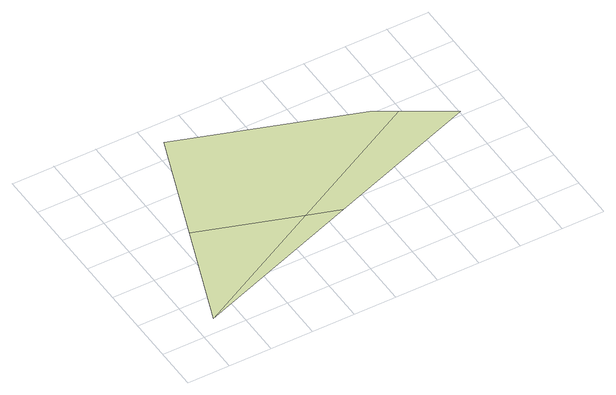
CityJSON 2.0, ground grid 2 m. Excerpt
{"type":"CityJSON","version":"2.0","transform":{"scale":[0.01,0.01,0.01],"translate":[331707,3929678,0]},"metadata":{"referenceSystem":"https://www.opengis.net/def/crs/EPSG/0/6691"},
"CityObjects":{
"landuse1":{"type":"LandUse","attributes":{"class":"203","LandUseDetailAttribute.orgLandUse":"10400","LandUseDetailAttribute.prefecture":"14","LandUseDetailAttribute.city":"14150","LandUseDetailAttribute.note":"都道府県","LandUseDetailAttribute.surveyYear":2015},"geometry":[{"type":"MultiSurface","lod":"1","boundaries":[[[0,1,2]]]}]},
"landuse2":{"type":"LandUse","attributes":{"class":"203","LandUseDetailAttribute.orgLandUse":"10400","LandUseDetailAttribute.prefecture":"14","LandUseDetailAttribute.city":"14150","LandUseDetailAttribute.note":"都道府県","LandUseDetailAttribute.surveyYear":2015},"geometry":[{"type":"MultiSurface","lod":"1","boundaries":[[[2,1,3]]]}]},
"landuse3":{"type":"LandUse","attributes":{"class":"204","LandUseDetailAttribute.orgLandUse":"10500","LandUseDetailAttribute.prefecture":"14","LandUseDetailAttribute.city":"14150","LandUseDetailAttribute.note":"都道府県","LandUseDetailAttribute.surveyYear":2015},"geometry":[{"type":"MultiSurface","lod":"1","boundaries":[[[4,5,0,2,6]]]}]},
"landuse4":{"type":"LandUse","attributes":{"class":"204","LandUseDetailAttribute.orgLandUse":"10500","LandUseDetailAttribute.prefecture":"14","LandUseDetailAttribute.city":"14150","LandUseDetailAttribute.note":"都道府県","LandUseDetailAttribute.surveyYear":2015},"geometry":[{"type":"MultiSurface","lod":"1","boundaries":[[[6,2,3,7]]]}]}
},
"vertices":[
[272,570,0],[91,77,0],[736,414,0],
[888,363,0],
[1286,814,0],[463,1092,0],[1386,753,0],
[1605,620,0]
]}
